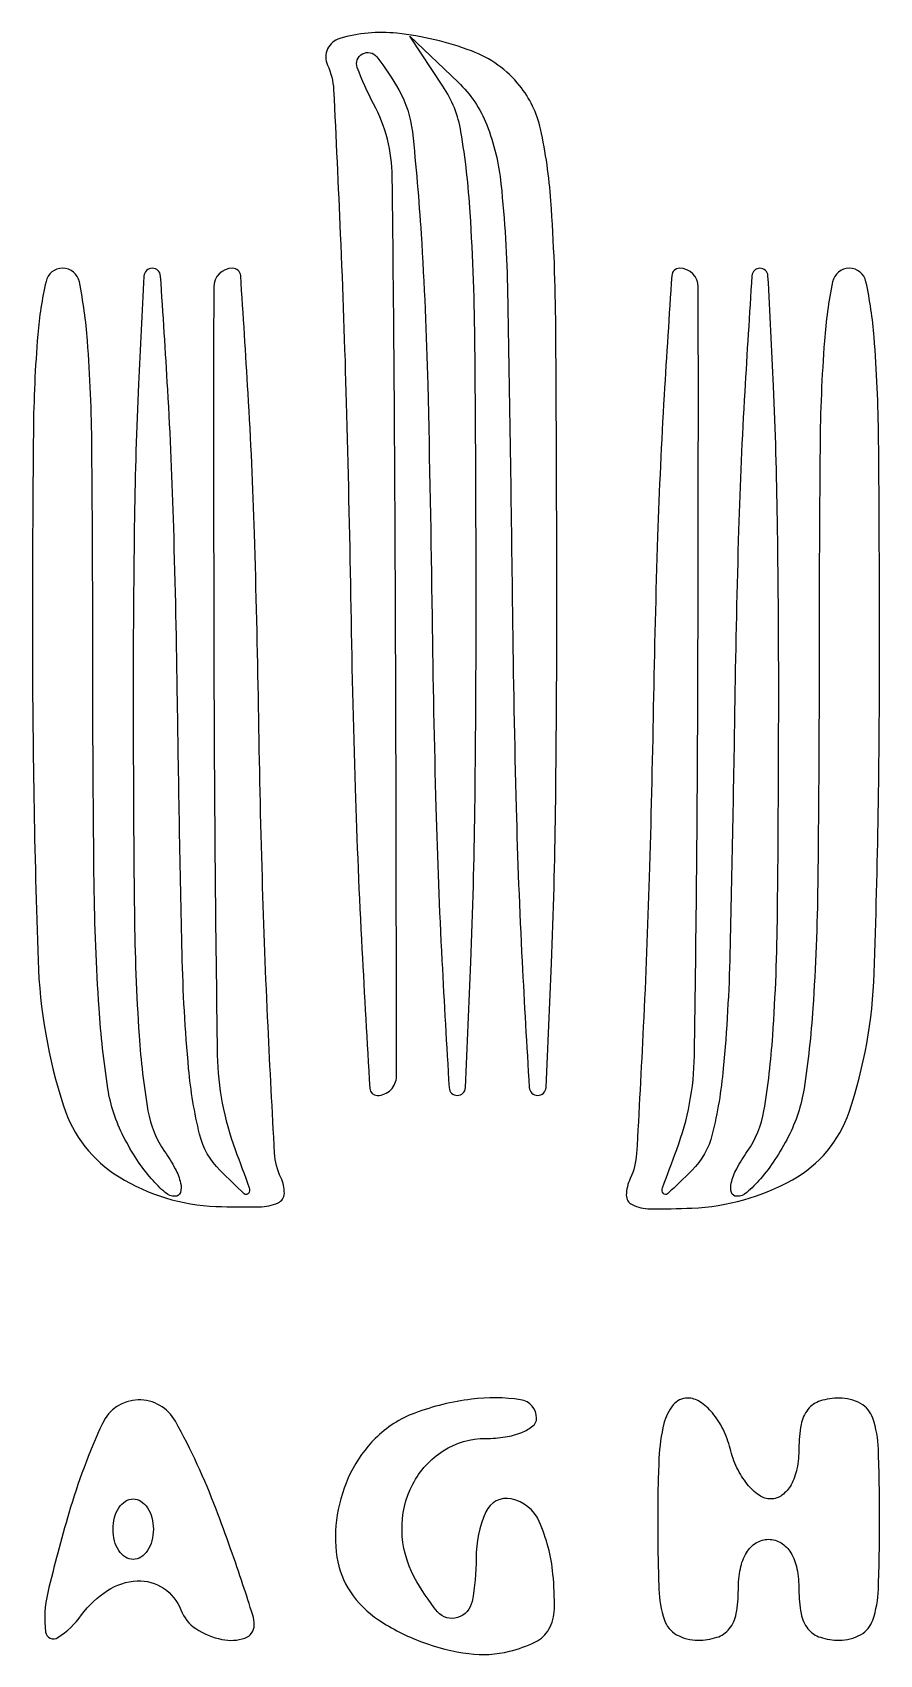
# Model space of a CAD drawing. Extents: x 12 to 54, y 12.3 to 92.7.
import ezdxf

# ---------------------------------------------------------------- set-up
doc = ezdxf.new("R2010")
doc.units = 0

msp = doc.modelspace()

# ---------------------------------------------------------------- linework, layer by layer
for points in [[(26.636328, 91.073494, -0.094537), (26.934488, 89.843987, -0.001525), (27.266201, 82.691901, -0.003933), (27.561912, 74.349022, -0.002592), (27.776759, 64.75, 0.003383), (28.004744, 55.236466, 0.005684), (28.341018, 47.252356, 0.001303), (28.728328, 40.351588, 0.397131), (29.101174, 40, 0.414269), (30.05091, 40.949916, 0.000879), (30.006703, 63.641352, 0.001816), (29.845985, 85.538799, 0.120687), (28.91898, 89.151388, -0.03387), (28.110492, 90.944057, -0.372388), (28.365302, 91.627251, -0.37027), (29.081245, 91.475862, -0.033814), (30.16898, 89.835646, -0.103067), (30.839537, 87.760628, -0.011031), (31.271946, 82.691381, -0.009633), (31.598379, 75.237803, -0.002805), (31.815422, 63.75, 0.003344), (32.004853, 54.264109, 0.006482), (32.305185, 46.687509, 0.001841), (32.66037, 40.38147, 0.396762), (33.065422, 40, 0.40049), (33.471263, 40.38717, 0.001949), (33.740174, 46.610488, 0.006578), (33.937672, 54.167568, 0.003243), (34, 63.777494, 0.002095), (33.944345, 77.060193, 0.013549), (33.706711, 83.755766, 0.025669), (33.247784, 87.767521, 0.10583), (32.355318, 90.027494), (30.710636, 92.5), (33.105318, 90.224101, -0.110166), (34.524706, 88.110512, -0.067506), (35.232858, 85.180272, -0.021081), (35.559515, 79.756941, -0.001367), (35.800515, 63.974101, 0.00324), (35.98538, 54.25316, 0.006649), (36.280814, 46.641524, 0.002006), (36.631681, 40.394383, 0.396713), (37.050515, 40, 0.400149), (37.469763, 40.399489, 0.002133), (37.740064, 46.540048, 0.006767), (37.938042, 54.097668, 0.003164), (38, 63.889216, 0.001783), (37.949368, 78.088208, 0.01581), (37.706864, 84.343441, 0.036636), (37.192034, 87.903819, 0.116476), (36.155707, 90.056038, 0.133617), (33.778879, 91.768995, 0.063169), (30.072309, 92.647223, 0.098864), (27.23729, 92.389637, 0.455455)], [(12.005577, 62.75, 0.008494), (12.283324, 46.690086, 0.069428), (13.542395, 39.481312, 0.178403), (16.300118, 35.961853, 0.129653), (21.102585, 34.501504, 0.012186), (23.242452, 34.473771, 0.101663), (24.184139, 34.678467, 0.292122), (24.493343, 35.144599, 0.116847), (24.322291, 35.926506, -0.098394), (24.009078, 37.143738, -0.002044), (23.684529, 43.426849, -0.004692), (23.403159, 50.801153, -0.003132), (23.213114, 59.25, 0.003726), (23.00948, 67.848638, 0.006948), (22.695881, 74.808855, 0.002064), (22.328536, 80.62745, 0.394672), (21.93008, 81, 0.413722), (20.991637, 80.06313, 0.00115), (21.003824, 60.480231, 0.003043), (21.170285, 41.998832, 0.086292), (22.057711, 37.3151, -0.002722), (22.756875, 35.423054, -0.249278), (22.716905, 35.139575, -0.453352), (22.508183, 35.120561, -0.004563), (21.307711, 36.283586, -0.13892), (20.292048, 38.073869, -0.037354), (19.749015, 41.329067, -0.017003), (19.424849, 47.048006, -0.002102), (19.194889, 59.533586, 0.003691), (19.008728, 68.152762, 0.007297), (18.710647, 74.989659, 0.002356), (18.356452, 80.615355, 0.394553), (17.944889, 81, 0.397882), (17.533616, 80.611168, 0.002659), (17.261369, 75.252661, 0.007653), (17.062575, 68.658891, 0.003709), (17, 60.222506, 0.002624), (17.058755, 49.027532, 0.014272), (17.295472, 42.966868, 0.024585), (17.733132, 39.234893, 0.11174), (18.556704, 37.222506, -0.02971), (19.081873, 36.36902, -0.065079), (19.353263, 35.652861, -0.132494), (19.338824, 35.190163, -0.33032), (19.082384, 35, -0.180568), (18.587675, 35.184679, -0.03556), (17.906055, 35.866662, -0.033557), (17.18537, 36.820697, -0.025659), (16.52568, 37.95034, -0.081137), (15.745287, 40.342601, -0.021797), (15.305812, 44.328117, -0.013501), (15.064011, 50.487621, -0.003059), (15, 60.95034, 0.002178), (14.951282, 72.135172, 0.016492), (14.731296, 77.40839, 0.030979), (14.331113, 80.319453, 0.357185), (13.5, 81, 0.349869), (12.678247, 80.344783, 0.03573), (12.271477, 77.709263, 0.018073), (12.051794, 72.890981, 0.002432)], [(42.782739, 59.25, -0.003118), (42.579886, 50.797695, -0.004655), (42.287712, 43.412373, -0.002069), (41.954254, 37.125248, -0.095044), (41.64004, 35.877226, 0.10205), (41.446205, 35.059578, 0.297155), (41.734801, 34.587085, 0.109782), (42.627127, 34.381821, 0.012608), (44.699972, 34.418731, 0.116165), (49.69128, 35.823319, 0.187042), (52.486239, 39.172904, 0.073228), (53.736203, 46.066578, 0.008294), (54, 61.967881, 0.002315), (53.950944, 72.561521, 0.017349), (53.730296, 77.57798, 0.033531), (53.326002, 80.333362, 0.353194), (52.5, 81, 0.357185), (51.668887, 80.319453, 0.030979), (51.268704, 77.40839, 0.016492), (51.048718, 72.135172, 0.002178), (51, 60.95034, -0.003059), (50.935989, 50.487621, -0.013501), (50.694188, 44.328117, -0.021797), (50.254713, 40.342601, -0.081137), (49.47432, 37.95034, -0.025659), (48.81463, 36.820697, -0.033557), (48.093945, 35.866662, -0.03556), (47.412325, 35.184679, -0.180568), (46.917616, 35, -0.33032), (46.661176, 35.190163, -0.132494), (46.646737, 35.652861, -0.065079), (46.918127, 36.36902, -0.02971), (47.443296, 37.222506, 0.11174), (48.266868, 39.234893, 0.024585), (48.704528, 42.966868, 0.014272), (48.941245, 49.027532, 0.002624), (49, 60.222506, 0.003787), (48.937063, 68.532212, 0.007382), (48.738824, 75.157795, 0.002389), (48.46829, 80.623825, 0.398417), (48.07114, 81, 0.394841), (47.674053, 80.628513, 0.002107), (47.315371, 74.885975, 0.007026), (47.012094, 68.01539, 0.003775), (46.82114, 59.533717, -0.002107), (46.581902, 47.057507, -0.016982), (46.253299, 41.333813, -0.037215), (45.708162, 38.074174, -0.138877), (44.692289, 36.283717, -0.004561), (43.491788, 35.120573, -0.453346), (43.283083, 35.139574, -0.249295), (43.243109, 35.423018, -0.002721), (43.942289, 37.3151, 0.086269), (44.822811, 41.96121, 0.002982), (44.993453, 60.467418, 0.001124), (45.013209, 80.072473, 0.41385), (44.084531, 81, 0.39467), (43.69949, 80.639995, 0.00185), (43.322212, 74.704921, 0.006695), (42.99757, 67.71219, 0.003811)], [(29, 23, 0.082907), (27.780152, 21.291175, 0.073502), (27.117482, 19.206569, 0.077157), (27.102789, 17.118795, 0.110891), (27.765313, 15.399704, 0.099636), (29.164007, 14.006449, 0.056794), (31.297924, 12.918817, 0.056555), (33.637022, 12.334208, 0.094738), (35.65394, 12.449281, 0.051157), (36.936505, 12.914737, 0.152978), (37.608942, 13.546167, 0.124302), (37.8787, 14.53665, 0.028798), (37.810799, 16.276122, 0.080115), (37.127567, 18.881291, 0.241593), (35.742544, 20.002045, 0.35395), (34.481878, 19.355064, 0.104443), (34, 17.073324, -0.046567), (33.799175, 14.921714, -0.278183), (33.080069, 14.116195, -0.302332), (32.091269, 14.40892, -0.051142), (30.932303, 16.126493, -0.118186), (30.325911, 18.442147, -0.12493), (30.855948, 20.729158, -0.132954), (32.372467, 22.387798, -0.142394), (34.478561, 23, 0.037797), (35.444146, 23.073098, 0.056674), (36.259327, 23.29375, 0.074434), (36.81593, 23.617011, 0.227833), (37, 24, 0.372026), (36.207026, 24.918246, 0.06773), (33.77056, 24.944801, 0.057776), (30.961359, 24.258001, 0.107965)], [(43, 19, 0.008455), (43.05871, 15.528387, 0.072107), (43.333333, 14, 0.188641), (43.939334, 13.272668, 0.12648), (45, 13, 0.07578), (45.935258, 13.142566, 0.149477), (46.55, 13.5625, 0.124434), (46.893532, 14.317234, 0.044917), (47, 15.5, -0.04716), (47.09863, 16.543379, -0.088208), (47.4, 17.333333, -0.118484), (47.88002, 17.822179, -0.140575), (48.5, 18, -0.140575), (49.11998, 17.822179, -0.118484), (49.6, 17.333333, -0.088208), (49.90137, 16.543379, -0.04716), (50, 15.5, 0.044917), (50.106468, 14.317234, 0.124434), (50.45, 13.5625, 0.149477), (51.064742, 13.142566, 0.07578), (52, 13, 0.12648), (53.060666, 13.272668, 0.188641), (53.666667, 14, 0.072107), (53.94129, 15.528387, 0.008455), (54, 19, 0.008455), (53.94129, 22.471613, 0.072107), (53.666667, 24, 0.188641), (53.060666, 24.727332, 0.12648), (52, 25, 0.07578), (51.064742, 24.857434, 0.149477), (50.45, 24.4375, 0.124434), (50.106468, 23.682766, 0.044917), (50, 22.5, -0.048285), (49.903064, 21.498541, -0.078897), (49.610841, 20.699126, -0.105016), (49.162402, 20.184924, -0.162494), (48.608408, 20, -0.15466), (48.029615, 20.183419, -0.069524), (47.44128, 20.734375, -0.059134), (46.932511, 21.543644, -0.049341), (46.589356, 22.5, 0.052514), (46.239404, 23.456212, 0.061291), (45.711184, 24.265625, 0.071387), (45.093964, 24.815363, 0.147328), (44.480948, 25, 0.226545), (43.770142, 24.660518, 0.109856), (43.311706, 23.737135, 0.049807), (43.06472, 22.01511, 0.010731)], [(13.813262, 19.302174, 0.012448), (12.764634, 15.358409, 0.089951), (12.655977, 13.405023, 0.557256), (13.264669, 13.125754, 0.088425), (14.442004, 14.251572, -0.091345), (15.723002, 15.462389, -0.131908), (17.198242, 15.939436, -0.161915), (18.50309, 15.577482, -0.154399), (19.361626, 14.5, 0.155727), (20.101858, 13.575923, 0.096072), (21.398608, 13.035463, 0.132605), (22.535311, 13.104133, 0.322499), (22.999185, 13.75, 0.075248), (22.923502, 14.246407, 0.004145), (22.442692, 15.748437, 0.006345), (21.830891, 17.530061, 0.004591), (21.105883, 19.5, 0.035747), (19.09339, 23.850234, 0.280302), (17.240152, 24.909995, 0.285521), (15.475455, 23.745321, 0.03662)], [(18, 18.5, -0.064853), (17.925306, 17.926543, -0.082425), (17.70625, 17.440625, -0.098894), (17.381354, 17.115568, -0.148195), (17, 17, -0.148195), (16.618646, 17.115568, -0.098894), (16.29375, 17.440625, -0.082425), (16.074694, 17.926543, -0.064853), (16, 18.5, -0.064853), (16.074694, 19.073457, -0.082425), (16.29375, 19.559375, -0.098894), (16.618646, 19.884432, -0.148195), (17, 20, -0.148195), (17.381354, 19.884432, -0.098894), (17.70625, 19.559375, -0.082425), (17.925306, 19.073457, -0.064853)]]:
    msp.add_lwpolyline(points, format="xyb", close=True)

doc.saveas('drawing.dxf')
